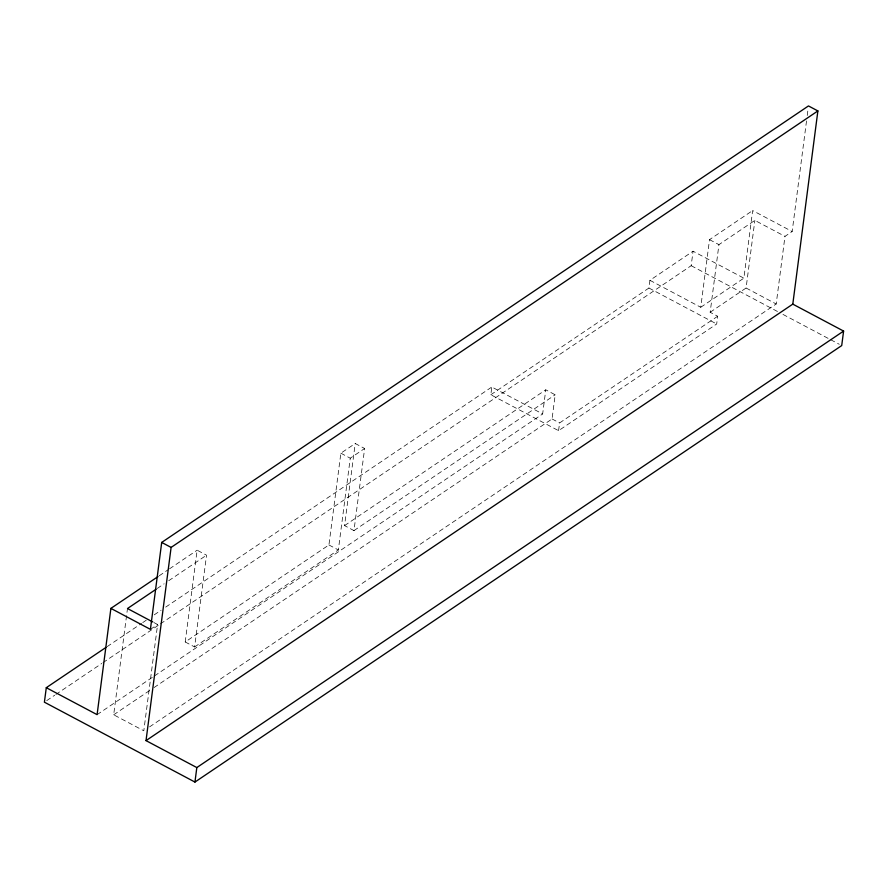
<?xml version="1.0" encoding="UTF-8"?>
<svg xmlns="http://www.w3.org/2000/svg" width="888" height="888" viewBox="0 0 888 888"><rect width="100%" height="100%" fill="white"/><g stroke="black" fill="none" stroke-linecap="round" stroke-linejoin="round"><path stroke-width="0.67" stroke-dasharray="4.44 3.33" d="M153.979 622.599L157.598 624.508L143.801 730.769L113.686 714.796L127.484 608.535M185.215 641.969L197.125 550.194L206.538 555.189L194.616 646.952L185.215 641.969L328.937 544.966L340.859 453.202L355.222 443.501L364.635 448.496L353.968 530.602L344.566 525.607L355.222 443.501M194.616 646.952L338.35 549.961L350.261 458.197L364.635 448.496M806.526 120.957L792.163 231.513L784.981 236.363L754.867 220.391L718.936 244.644L710.156 312.265L717.682 316.25L716.683 323.987L558.574 430.68L490.831 394.738L491.83 387.013L542.646 413.963L545.776 389.81L555.189 394.805L552.059 418.958L151.559 689.243M558.574 430.68L559.584 422.954L717.682 316.25M490.831 394.738L648.928 288.034L649.938 280.308L693.051 251.215L743.867 278.166L752.647 210.556L792.163 231.513M160.428 623.887L691.175 265.701L693.051 251.215M649.938 280.308L700.743 307.27L709.523 239.649L752.647 210.556M710.156 312.265L746.087 288.012L754.867 220.391M149.55 726.895L776.19 303.985L784.981 236.363M807.236 115.496L808.113 108.669M159.185 575.801L168.387 569.596M169.53 568.82L197.125 550.194M157.276 588.433L164.147 583.793M168.731 580.708L206.538 555.189M107.148 646.619L141.592 623.376M142.746 622.599L146.187 620.268M154.223 614.851L161.117 610.2M165.712 607.103L491.83 387.013M150.416 629.359L157.598 624.508M46.698 700.632L54.734 695.204M55.889 694.438L101.843 663.425M102.986 662.648L159.274 624.653M344.566 525.607L545.776 389.81M353.968 530.602L555.189 394.805M97.092 714.651L153.358 676.678M154.512 675.901L542.646 413.963M700.743 307.27L743.867 278.166M113.686 714.796L150.405 690.009M709.523 239.649L718.936 244.644M746.087 288.012L776.19 303.985M691.175 265.701L778.077 311.81M782.972 314.408L829.481 339.083M830.702 339.727L839.271 344.278M648.928 288.034L716.683 323.987M552.059 418.958L559.584 422.954M340.859 453.202L350.261 458.197M328.937 544.966L338.35 549.961"/><path stroke-width="1.33" d="M105.994 647.396L46.287 687.701L44.4 702.186L194.949 782.062L841.713 345.576L843.6 331.08L792.795 304.129L146.021 740.614L196.825 767.565L843.6 331.08M158.031 576.578L110.889 608.391L97.092 714.651L46.287 687.701M792.795 304.129L817.881 110.933L808.469 105.938L161.705 542.424L150.416 629.359L110.889 608.391M146.021 740.614L171.107 547.419L817.881 110.933M194.949 782.062L196.825 767.565M156.133 589.21L127.484 608.535L152.78 621.955M161.705 542.424L171.107 547.419"/></g></svg>
